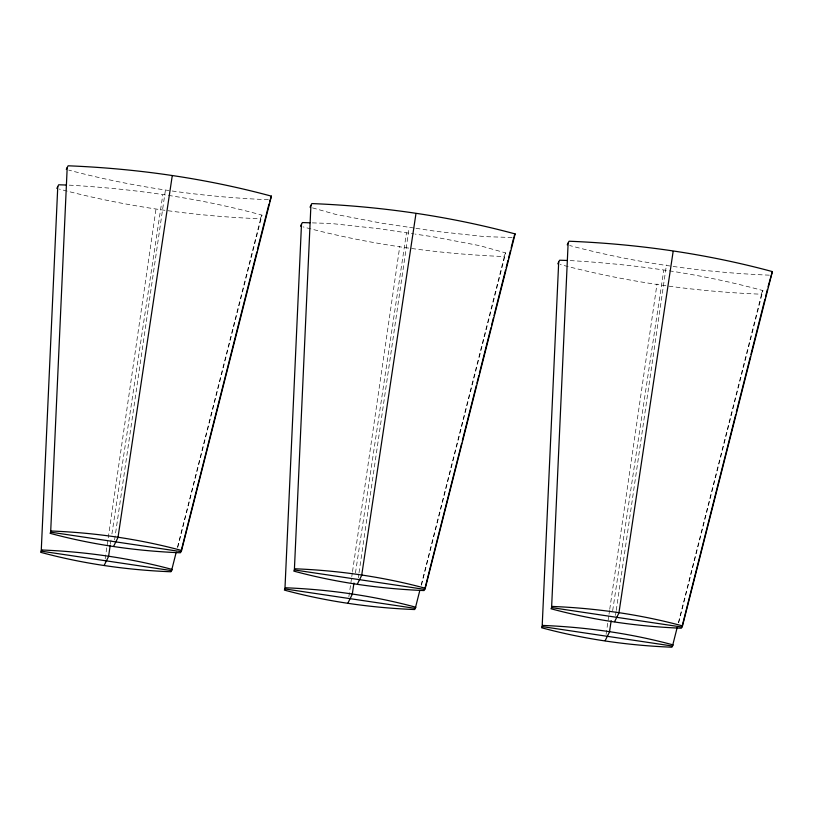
<?xml version="1.0" encoding="UTF-8"?>
<svg xmlns="http://www.w3.org/2000/svg" width="813" height="813" viewBox="0 0 813 813"><rect width="100%" height="100%" fill="white"/><g stroke="black" fill="none" stroke-linecap="round" stroke-linejoin="round"><path stroke-width="0.61" stroke-dasharray="4.07 3.05" d="M105.151 558.927L156.066 208.524M114.592 539.944L165.506 189.531M348.868 596.712L351.602 577.87M351.785 576.62L352.334 572.85M352.517 571.59L399.783 246.298M358.309 577.718L358.848 573.958M359.031 572.698L409.213 227.315M606.091 634.374L608.825 615.532M609.008 614.272L609.557 610.502M609.74 609.252L657.006 283.961M615.522 615.38L616.071 611.61M616.254 610.36L666.436 264.967M110.426 543.999L111.178 538.978M111.93 533.958L162.773 195.018M355.464 572.992L406.49 232.792M612.677 610.654L663.713 270.455M177.468 547.281L261.085 216.939M421.185 585.055L504.802 254.723M678.398 622.717L762.015 292.385M177.752 547.301L261.979 215.13C199.063 197.884 133.739 188.829 68.678 185.11M421.469 585.086L505.696 252.914L480.016 245.719L433.736 236.868L415.158 234.093M678.682 622.748L762.919 290.576C700.003 273.331 634.679 264.276 569.608 260.546M261.979 215.13L260.18 218.758C192.549 216.106 124.735 206.461 59.308 189.083M505.696 252.914L503.897 256.532C436.266 253.89 368.452 244.246 303.025 226.868M762.919 290.576L761.12 294.194C693.489 291.542 625.675 281.898 560.238 264.53M268.371 199.724C201.157 196.97 133.769 187.376 68.749 170.1M312.395 222.884L331.176 223.494L379.254 228.727L413.919 233.91M512.078 237.508L484.538 236.613L436.459 231.38L415.413 228.229M769.301 275.16C702.097 272.406 634.699 262.823 569.679 245.536M414.173 228.047L381.978 223.24L335.698 214.388L312.456 207.874"/><path stroke-width="1.22" d="M57.764 186.594L41.229 551.153L171.563 570.614L176.218 552.19M67.194 167.6L50.66 532.159L180.994 551.62L256.837 251.989M301.481 224.368L284.946 588.937L415.27 608.388L419.63 591.203M310.912 205.384L294.377 569.943L424.711 589.405L461.703 443.268M558.694 262.03L542.159 626.589L672.493 646.05L677.158 627.626M568.135 243.036L551.6 607.606L681.924 627.057L735.704 414.61M110.243 545.259L108.546 556.549L104.247 565.208M172.214 176.025L117.976 537.566L113.678 546.224M353.95 583.033L352.263 594.333L347.954 602.992M415.931 213.809L361.694 575.34L357.395 583.998M611.173 620.695L609.476 631.996L605.177 640.654M673.144 251.461L618.917 613.002L614.608 621.66M257.467 249.53L268.961 204.093M269.581 201.634L271.42 196.146C205.242 178.25 136.564 168.525 68.099 165.791L66.3 169.409M462.323 440.809L476.306 385.555M476.936 383.096L478.796 375.728M479.416 373.269L490.92 327.832M491.54 325.383L493.41 318.015M494.03 315.556L505.534 270.119M506.153 267.66L508.013 260.292M508.633 257.843L510.503 250.475M511.123 248.016L513.918 236.959M736.324 412.161L750.318 356.897M750.938 354.438L764.921 299.184M765.541 296.725L767.411 289.357M768.031 286.898L772.35 271.583C706.182 253.686 637.504 243.961 569.029 241.227L567.23 244.845M181.573 550.462C139.155 538.989 95.131 532.749 51.239 531.001L50.081 533.318C92.499 544.791 136.533 551.031 180.415 552.779L181.573 550.462L271.42 196.146M425.29 588.236C382.872 576.773 338.848 570.533 294.956 568.785L293.798 571.102C336.216 582.575 380.24 588.815 424.132 590.563L425.29 588.236L515.127 233.92C448.959 216.024 380.281 206.299 311.816 203.575L310.017 207.193M682.503 625.898C640.085 614.425 596.061 608.195 552.169 606.437L551.021 608.764C593.439 620.238 637.463 626.467 681.355 628.215L682.503 625.898L772.35 271.583M56.859 188.403L58.658 184.785L66.178 185.029M300.576 226.187L302.375 222.559L309.885 222.803M514.233 235.729L515.127 233.92M557.799 263.839L559.598 260.221L567.108 260.465M41.798 549.995L40.65 552.312C83.068 563.785 127.092 570.025 170.984 571.773L172.132 569.446C129.714 557.982 85.69 551.742 41.798 549.995M285.515 587.779L284.367 590.096C326.785 601.569 370.809 607.799 414.701 609.547L415.85 607.23C373.431 595.756 329.407 589.527 285.515 587.779M542.738 625.431L541.58 627.748C583.998 639.221 628.022 645.461 671.914 647.209L673.073 644.892C630.654 633.418 586.63 627.179 542.738 625.431"/></g></svg>
